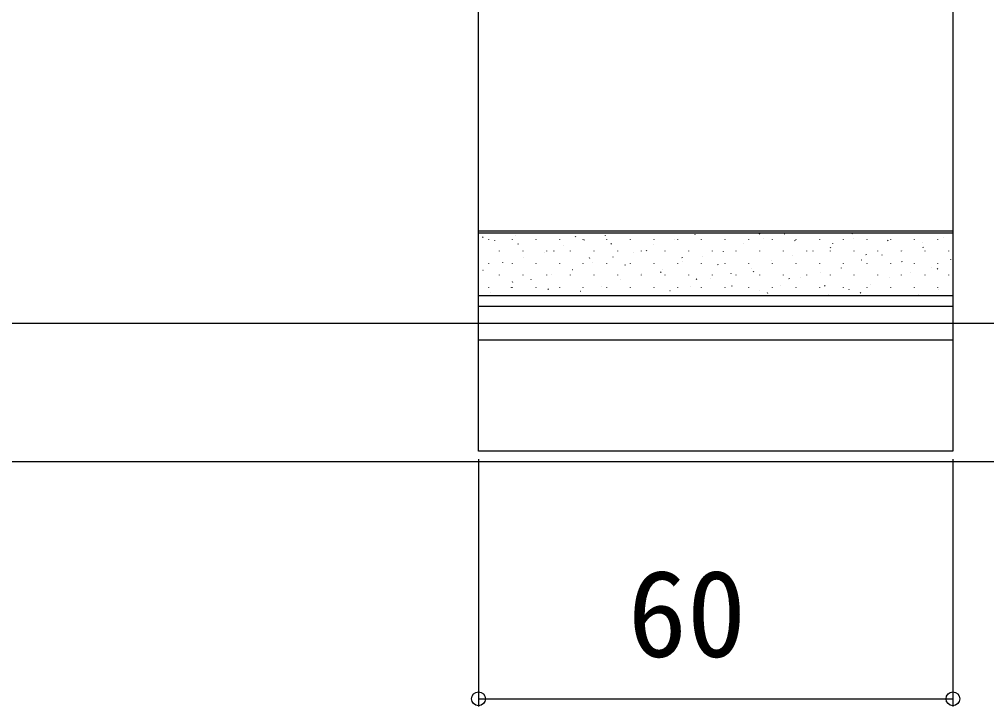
# Model space of a CAD drawing. Units: millimetres, scale not verified. Extents: x -875 to 875, y -1299 to 1291.
# Drawn here: x -36.1 to 86.3, y -487.3 to -400.4 of the extents above; entities that cross this region are included whole.
import ezdxf
from ezdxf.enums import TextEntityAlignment as Align

# ---------------------------------------------------------------- set-up
doc = ezdxf.new("R2010")
doc.units = ezdxf.units.MM
doc.header["$LTSCALE"] = 8
for name, color, linetype in [('0-3_YKK_12', 2, 'Continuous'), ('0-4_YKK_13', 4, 'Continuous'), ('0-5_YKK_D', 6, 'Continuous'), ('0-7_YSS_K', 3, 'Continuous')]:
    doc.layers.add(name, color=color, linetype=linetype)
doc.styles.add('ＭＳ ゴシック', font='')
doc.styles.get('ＭＳ ゴシック').set_extended_font_data('MS Gothic')

msp = doc.modelspace()

# ---------------------------------------------------------------- linework, layer by layer
at = {"layer": '0-3_YKK_12'}
msp.add_line((-98, -456.347), (112.152, -456.347), dxfattribs=at)
at = {"layer": '0-4_YKK_13'}
for p, q in [((22, -435.365), (22, -427.144)), ((22, -427.144), (82, -427.144)), ((22, -427.392), (82, -427.392)), ((22.575, -427.997), (22.52, -427.914)), ((26.712, -427.8), (26.708, -427.79)), ((34.305, -427.961), (34.25, -427.878)), ((38.048, -427.723), (38.045, -427.713)), ((49.385, -427.646), (49.382, -427.637)), ((57.56, -427.581), (57.505, -427.498)), ((60.722, -427.57), (60.718, -427.56)), ((69.29, -427.545), (69.234, -427.462)), ((69.429, -428.092), (69.426, -428.082)), ((72.058, -427.493), (72.055, -427.483)), ((80.766, -428.015), (80.763, -428.006)), ((23.299, -428.289), (23.299, -428.239)), ((24.083, -428.398), (24.079, -428.389)), ((26.289, -428.289), (26.289, -428.239)), ((27.079, -428.882), (27.023, -428.798)), ((29.279, -428.289), (29.279, -428.239)), ((32.269, -428.289), (32.269, -428.239)), ((32.807, -428.968), (32.804, -428.958)), ((35.259, -428.289), (35.259, -428.239)), ((35.419, -428.322), (35.416, -428.312)), ((38.249, -428.289), (38.249, -428.239)), ((38.808, -428.846), (38.753, -428.762)), ((41.239, -428.289), (41.239, -428.239)), ((44.144, -428.891), (44.141, -428.882)), ((44.229, -428.289), (44.229, -428.239)), ((46.756, -428.245), (46.753, -428.236)), ((47.219, -428.289), (47.219, -428.239)), ((50.209, -428.289), (50.209, -428.239)), ((53.199, -428.289), (53.199, -428.239)), ((55.481, -428.814), (55.477, -428.805)), ((56.189, -428.289), (56.189, -428.239)), ((58.093, -428.168), (58.089, -428.159)), ((59.179, -428.289), (59.179, -428.239)), ((62.063, -428.465), (62.008, -428.382)), ((62.169, -428.289), (62.169, -428.239)), ((65.159, -428.289), (65.159, -428.239)), ((66.566, -429.35), (66.511, -429.266)), ((66.817, -428.738), (66.814, -428.728)), ((68.149, -428.289), (68.149, -428.239)), ((71.139, -428.289), (71.139, -428.239)), ((73.793, -428.429), (73.738, -428.346)), ((74.129, -428.289), (74.129, -428.239)), ((77.119, -428.289), (77.119, -428.239)), ((78.154, -428.661), (78.151, -428.652)), ((78.296, -429.314), (78.241, -429.23)), ((80.109, -428.289), (80.109, -428.239)), ((24.674, -429.714), (24.674, -429.664)), ((27.664, -429.714), (27.664, -429.664)), ((27.683, -430.543), (27.68, -430.533)), ((30.312, -429.944), (30.309, -429.934)), ((30.654, -429.714), (30.654, -429.664)), ((31.582, -429.766), (31.527, -429.683)), ((33.644, -429.714), (33.644, -429.664)), ((36.085, -430.651), (36.03, -430.567)), ((36.634, -429.714), (36.634, -429.664)), ((39.02, -430.466), (39.016, -430.457)), ((39.624, -429.714), (39.624, -429.664)), ((41.649, -429.867), (41.645, -429.858)), ((42.614, -429.714), (42.614, -429.664)), ((43.311, -429.73), (43.256, -429.647)), ((45.604, -429.714), (45.604, -429.664)), ((47.815, -430.615), (47.759, -430.531)), ((48.594, -429.714), (48.594, -429.664)), ((50.356, -430.389), (50.353, -430.38)), ((51.584, -429.714), (51.584, -429.664)), ((52.985, -429.79), (52.982, -429.781)), ((54.574, -429.714), (54.574, -429.664)), ((57.564, -429.714), (57.564, -429.664)), ((60.554, -429.714), (60.554, -429.664)), ((61.693, -430.313), (61.69, -430.303)), ((63.544, -429.714), (63.544, -429.664)), ((64.322, -429.714), (64.319, -429.704)), ((66.534, -429.714), (66.534, -429.664)), ((69.524, -429.714), (69.524, -429.664)), ((71.07, -430.234), (71.014, -430.151)), ((72.514, -429.714), (72.514, -429.664)), ((73.03, -430.236), (73.026, -430.227)), ((75.504, -429.714), (75.504, -429.664)), ((75.659, -429.637), (75.655, -429.628)), ((78.494, -429.714), (78.494, -429.664)), ((81.484, -429.714), (81.484, -429.664)), ((23.299, -431.329), (23.299, -431.279)), ((25.071, -431.189), (25.067, -431.179)), ((26.289, -431.329), (26.289, -431.279)), ((29.279, -431.329), (29.279, -431.279)), ((32.269, -431.329), (32.269, -431.279)), ((35.259, -431.329), (35.259, -431.279)), ((36.407, -431.112), (36.404, -431.103)), ((38.249, -431.329), (38.249, -431.279)), ((40.588, -431.535), (40.533, -431.452)), ((41.239, -431.329), (41.239, -431.279)), ((44.229, -431.329), (44.229, -431.279)), ((47.219, -431.329), (47.219, -431.279)), ((47.744, -431.035), (47.741, -431.026)), ((50.209, -431.329), (50.209, -431.279)), ((52.318, -431.499), (52.263, -431.416)), ((53.199, -431.329), (53.199, -431.279)), ((56.189, -431.329), (56.189, -431.279)), ((59.081, -430.959), (59.077, -430.949)), ((59.179, -431.329), (59.179, -431.279)), ((62.169, -431.329), (62.169, -431.279)), ((65.159, -431.329), (65.159, -431.279)), ((68.149, -431.329), (68.149, -431.279)), ((70.417, -430.882), (70.414, -430.873)), ((71.139, -431.329), (71.139, -431.279)), ((74.129, -431.329), (74.129, -431.279)), ((75.573, -431.119), (75.518, -431.035)), ((77.119, -431.329), (77.119, -431.279)), ((79.259, -431.781), (79.255, -431.772)), ((80.109, -431.329), (80.109, -431.279)), ((81.754, -430.805), (81.751, -430.796)), ((22.575, -432.165), (22.572, -432.155)), ((24.674, -432.754), (24.674, -432.704)), ((27.664, -432.754), (27.664, -432.704)), ((30.654, -432.754), (30.654, -432.704)), ((31.283, -432.687), (31.28, -432.677)), ((33.644, -432.754), (33.644, -432.704)), ((33.912, -432.088), (33.909, -432.079)), ((36.634, -432.754), (36.634, -432.704)), ((39.624, -432.754), (39.624, -432.704)), ((42.614, -432.754), (42.614, -432.704)), ((42.62, -432.61), (42.617, -432.601)), ((45.091, -432.42), (45.036, -432.336)), ((45.249, -432.011), (45.245, -432.002)), ((45.604, -432.754), (45.604, -432.704)), ((48.594, -432.754), (48.594, -432.704)), ((51.584, -432.754), (51.584, -432.704)), ((53.957, -432.534), (53.953, -432.524)), ((54.574, -432.754), (54.574, -432.704)), ((56.585, -431.935), (56.582, -431.925)), ((56.821, -432.384), (56.766, -432.3)), ((57.564, -432.754), (57.564, -432.704)), ((60.554, -432.754), (60.554, -432.704)), ((63.544, -432.754), (63.544, -432.704)), ((65.293, -432.457), (65.29, -432.447)), ((66.534, -432.754), (66.534, -432.704)), ((67.922, -431.858), (67.919, -431.849)), ((69.524, -432.754), (69.524, -432.704)), ((72.514, -432.754), (72.514, -432.704)), ((74.018, -433.026), (74.014, -433.017)), ((75.504, -432.754), (75.504, -432.704)), ((76.63, -432.38), (76.627, -432.371)), ((78.494, -432.754), (78.494, -432.704)), ((80.076, -432.003), (80.021, -431.92)), ((81.484, -432.754), (81.484, -432.704)), ((26.34, -433.684), (26.284, -433.601)), ((28.671, -433.333), (28.668, -433.323)), ((37.512, -434.232), (37.509, -434.223)), ((40.008, -433.256), (40.004, -433.247)), ((48.849, -434.155), (48.846, -434.146)), ((49.595, -433.304), (49.539, -433.221)), ((51.344, -433.18), (51.341, -433.17)), ((54.098, -434.188), (54.043, -434.105)), ((60.186, -434.079), (60.182, -434.069)), ((61.324, -433.268), (61.269, -433.185)), ((62.681, -433.103), (62.678, -433.093)), ((65.827, -434.152), (65.772, -434.069)), ((71.522, -434.002), (71.519, -433.993)), ((23.299, -434.369), (23.299, -434.319)), ((23.547, -434.908), (23.543, -434.898)), ((26.176, -434.309), (26.172, -434.299)), ((26.289, -434.369), (26.289, -434.319)), ((29.279, -434.369), (29.279, -434.319)), ((30.843, -434.569), (30.788, -434.486)), ((32.269, -434.369), (32.269, -434.319)), ((34.883, -434.831), (34.88, -434.822)), ((35.259, -434.369), (35.259, -434.319)), ((38.249, -434.369), (38.249, -434.319)), ((41.239, -434.369), (41.239, -434.319)), ((44.229, -434.369), (44.229, -434.319)), ((46.22, -434.754), (46.217, -434.745)), ((47.219, -434.369), (47.219, -434.319)), ((50.209, -434.369), (50.209, -434.319)), ((53.199, -434.369), (53.199, -434.319)), ((54.945, -435.324), (54.941, -435.314)), ((56.189, -434.369), (56.189, -434.319)), ((57.557, -434.678), (57.553, -434.668)), ((58.601, -435.073), (58.546, -434.989)), ((59.179, -434.369), (59.179, -434.319)), ((62.169, -434.369), (62.169, -434.319)), ((65.159, -434.369), (65.159, -434.319)), ((66.281, -435.247), (66.278, -435.238)), ((68.149, -434.369), (68.149, -434.319)), ((68.893, -434.601), (68.89, -434.592)), ((70.331, -435.037), (70.275, -434.954)), ((71.139, -434.369), (71.139, -434.319)), ((74.129, -434.369), (74.129, -434.319)), ((77.119, -434.369), (77.119, -434.319)), ((77.618, -435.17), (77.615, -435.161)), ((80.109, -434.369), (80.109, -434.319)), ((80.23, -434.524), (80.227, -434.515)), ((22, -436.67), (82, -436.67)), ((22, -440.947), (82, -440.947))]:
    msp.add_line(p, q, dxfattribs=at)
msp.add_lwpolyline([(82, -257.647), (82, -455.047), (22, -455.047), (22, -257.647)], close=True, dxfattribs=at)
msp.add_lwpolyline([(82, -427.144), (82, -435.365), (22, -435.365)], dxfattribs=at)
at = {"layer": '0-5_YKK_D'}
for p, q in [((22, -456.047), (22, -487.347)), ((82, -456.047), (82, -487.347)), ((22, -486.347), (82, -486.347))]:
    msp.add_line(p, q, dxfattribs=at)
for centre in [(22, -486.347), (82, -486.347)]:
    msp.add_circle(centre, 0.875, dxfattribs=at)
at = {"layer": '0-7_YSS_K'}
msp.add_line((-115.5, -438.847), (793.228, -438.847), dxfattribs=at)

# ---------------------------------------------------------------- texts
at = {"layer": '0-5_YKK_D', "style": 'ＭＳ ゴシック'}
msp.add_text('60', height=11, dxfattribs=at).set_placement((40.878, -484.347), align=Align.BOTTOM_LEFT)

doc.saveas('drawing.dxf')
